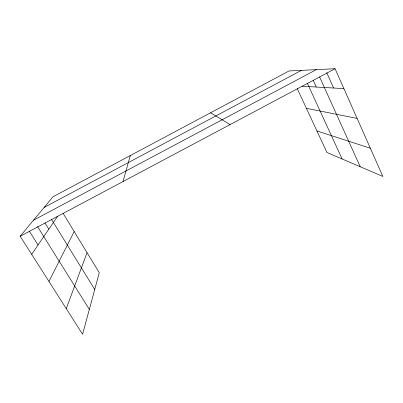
<?xml version="1.0" encoding="UTF-8"?>
<svg xmlns="http://www.w3.org/2000/svg" width="403" height="403" viewBox="0 0 403 403"><rect width="100%" height="100%" fill="white"/><g stroke="black" fill="none" stroke-linecap="round" stroke-linejoin="round"><path stroke-width="0.6" d="M123.036 181.541L130.305 155.563M66.253 308.607L87.048 252.661M48.944 281.45L74.197 231.554M31.671 254.348L57.599 216.295M63.09 213.318L99.269 272.73L82.605 334.263L20.15 236.269L53.005 196.765L289.016 70.963L335.079 68.737L382.85 176.428L326.939 152.47L297.253 88.66M44.134 207.429L301.424 70.364M33.52 220.199L316.3 69.643M20.15 236.269L335.079 68.737M302.134 86.212L343.895 88.615M306.391 108.301L357.113 118.406M316.924 130.945L370.352 148.249M210.547 112.79L230.103 124.582M29.162 230.929L38.043 244.999M37.489 226.541L89.335 309.408M44.914 222.924L48.808 229.196M51.483 219.348L94.73 289.495M307.338 83.24L342.132 158.984M313.161 80.222L316.259 87.023M319.579 76.892L360.222 166.731M326.712 72.636L333.608 88.02"/></g></svg>
